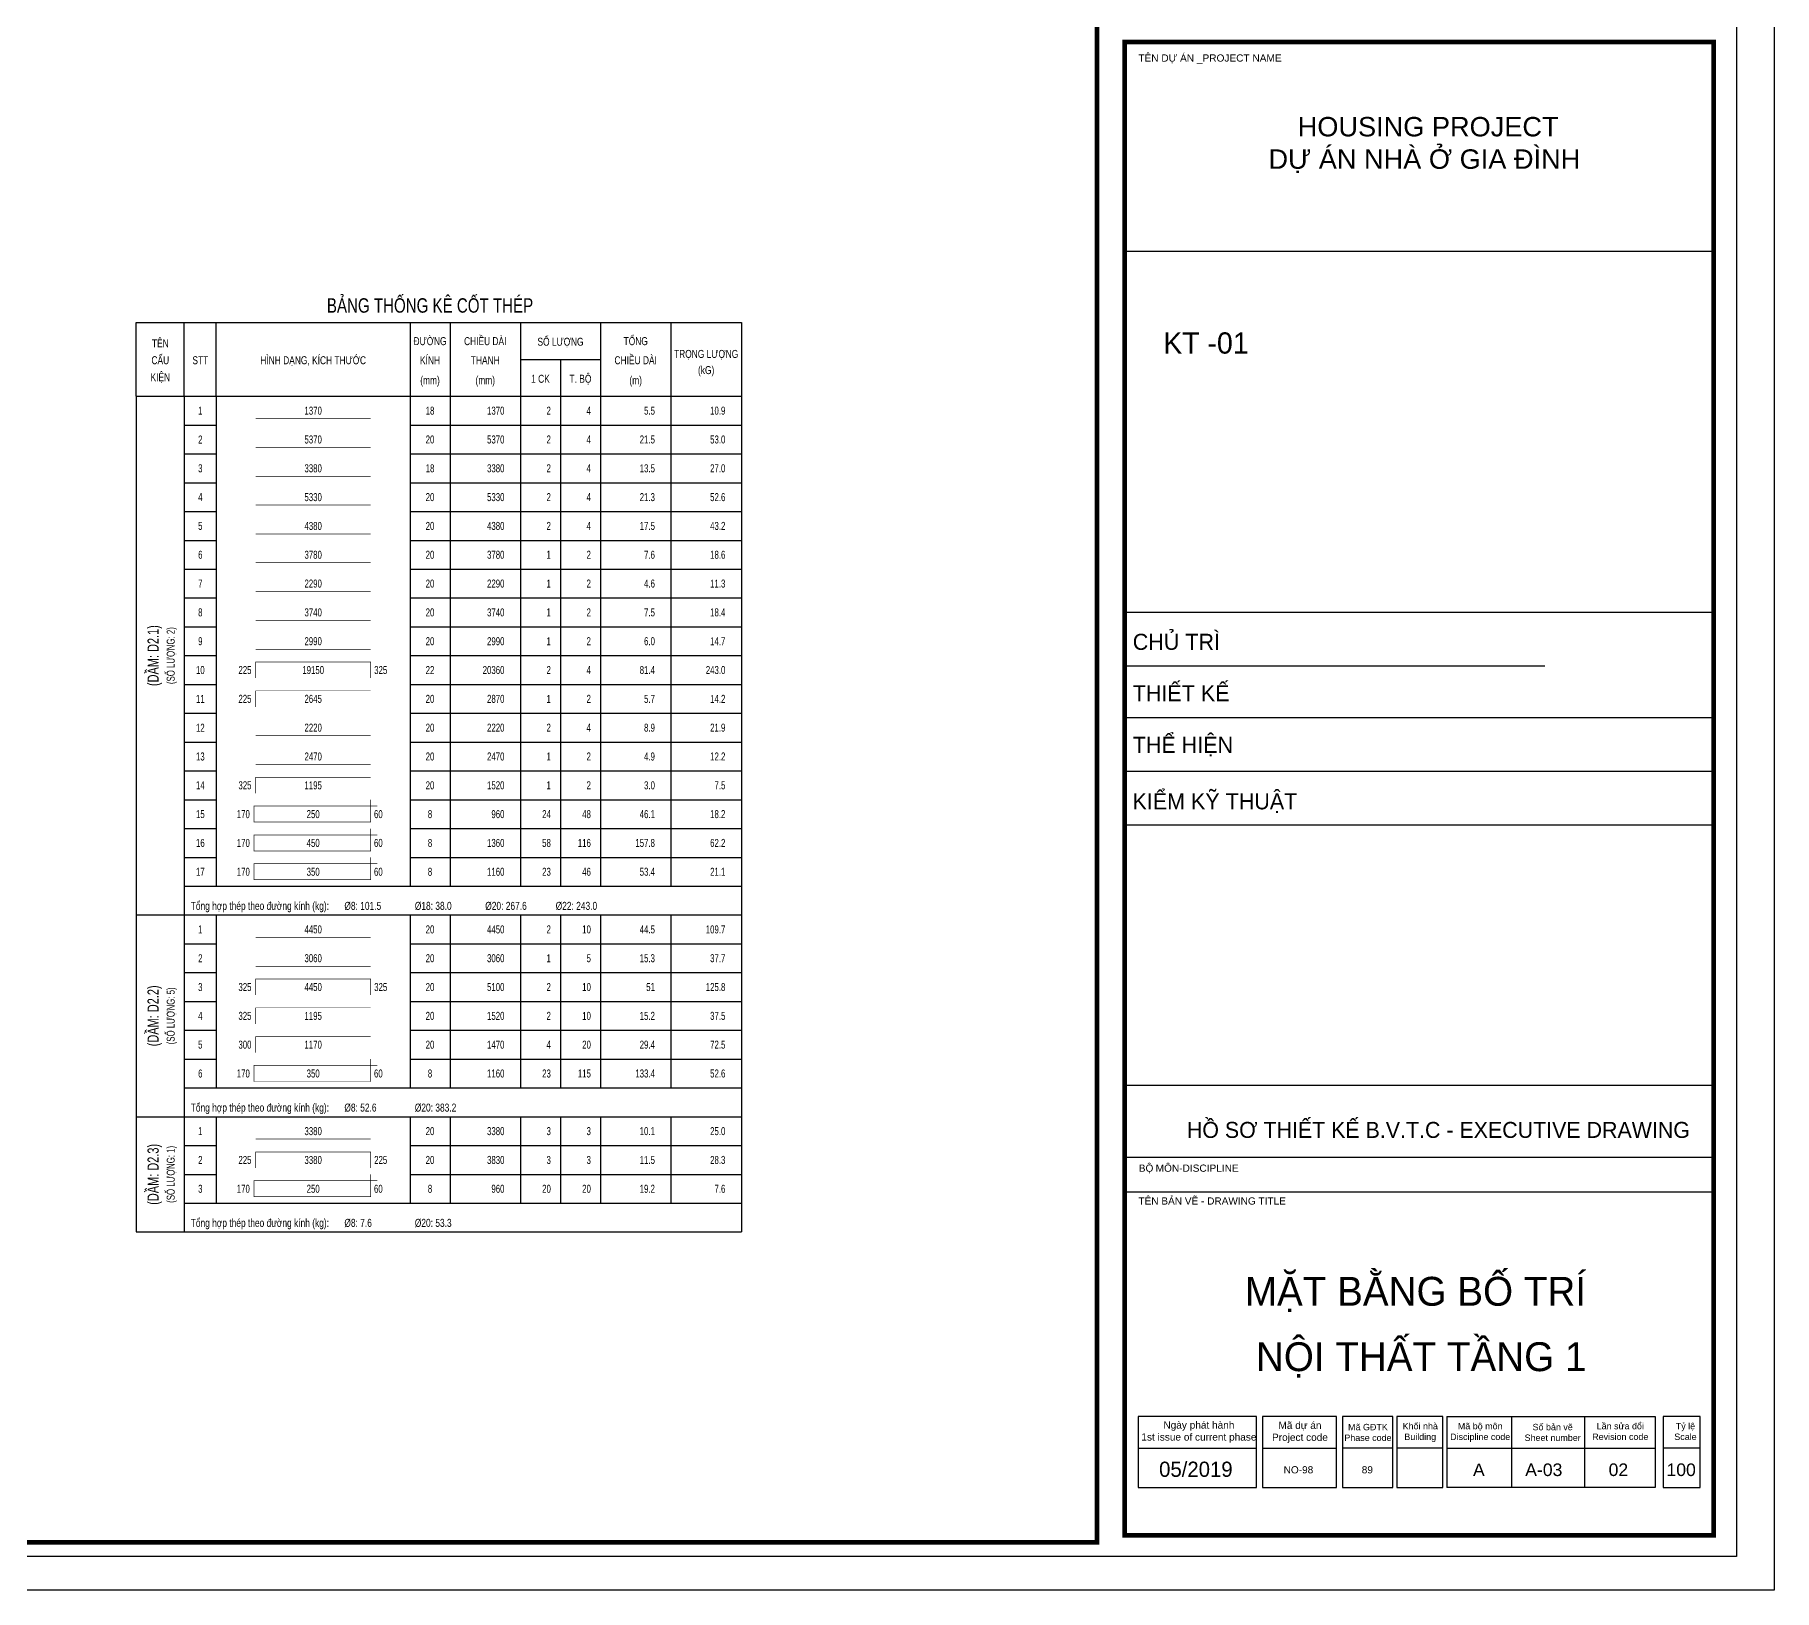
# Model space of a CAD drawing. Header units: inches. Extents: x 442278 to 842836, y -356313 to 59457.
# Drawn here: x 777336 to 785486, y -90581 to -83295 of the extents above; entities that cross this region are included whole.
import ezdxf
from ezdxf.enums import TextEntityAlignment as Align

# ---------------------------------------------------------------- set-up
doc = ezdxf.new("R2010")
doc.units = ezdxf.units.IN
doc.header["$LTSCALE"] = 250
doc.header["$MEASUREMENT"] = 0
for name, color, linetype in [('-KHAO-5000-TEXT', 7, 'Continuous'), ('3', 9, 'Continuous'), ('gsgsdfg', 31, 'Continuous'), ('khungbve', 7, 'Continuous'), ('LA.BT', 7, 'Continuous'), ('LA.DIM', 251, 'Continuous'), ('LA.TC', 3, 'Continuous'), ('LA.TEXT', 60, 'Continuous'), ('NETTHAY', 8, 'Continuous'), ('NTHAY', 8, 'Continuous'), ('t', 153, 'Continuous'), ('TEXT', 7, 'Continuous'), ('XDIT-MANH', 252, 'Continuous')]:
    doc.layers.add(name, color=color, linetype=linetype)
doc.styles.add('AVANTH', font='')
doc.styles.add('M1', font='')
doc.styles.add('S.BTEXT', font='arial.ttf', dxfattribs={"width": 0.75})
doc.styles.add('S.STEXT', font='arial.ttf', dxfattribs={"width": 0.7})
doc.styles.add('SWIS721', font='swiss.ttf')
doc.styles.add('VnAvantH', font='', dxfattribs={"width": 0.7})
doc.styles.add('XREF_ISO_A1_VER$0$SWIS721', font='swiss.ttf')
doc.styles.get('AVANTH').set_extended_font_data('.VnAvantH')
doc.styles.get('M1').set_extended_font_data('.VnAvantH')
doc.styles.get('VnAvantH').set_extended_font_data('.VnAvantH')

# ---------------------------------------------------------------- blocks, each defined once
blk = doc.blocks.new('KHUNG CHUAN SEICO')
at = {"layer": 'DEFPOINTS', "lineweight": -3, "ltscale": 2000}
blk.add_lwpolyline([(0, 397.16), (572.13, 397.16), (572.13, 0), (0, 0)], close=True, dxfattribs=at)
at = {"layer": 'gsgsdfg'}
blk.add_lwpolyline([(0, 397.16), (572.13, 397.16), (572.13, 0), (0, 0)], close=True, dxfattribs=at)
blk.add_lwpolyline([(0, 397.16), (572.13, 397.16), (572.13, 0), (0, 0)], close=True, dxfattribs=at)
at = {"layer": 'khungbve', "color": 7}
for p, q in [((465.32, 160.79), (562.18, 160.79)), ((465.32, 143.49), (562.18, 143.49)), ((465.32, 134.68), (562.18, 134.68)), ((465.32, 125.87), (562.18, 125.87)), ((465.32, 125.87), (562.18, 125.87)), ((465.32, 125.87), (562.18, 125.87))]:
    blk.add_line(p, q, dxfattribs=at)
at = {"layer": 'khungbve', "linetype": 'Continuous', "ltscale": 15}
blk.add_line((465.32, 151.98), (534.43, 151.98), dxfattribs=at)
at = {"layer": 'NETTHAY', "ltscale": 0.5}
for points, const_width in [([(26.26, 388.15), (460.75, 388.15), (460.75, 7.88), (26.26, 7.88), (26.26, 388.51)], 0.743), ([(465.32, 254.56), (562.18, 254.56), (562.18, 9.02), (465.32, 9.02), (465.32, 254.56)], 0.74)]:
    blk.add_lwpolyline(points, dxfattribs=dict(at, const_width=const_width))
at = {"layer": 'NTHAY', "lineweight": -3, "ltscale": 2000}
for p, q in [((562.18, 83.01), (465.32, 83.01)), ((465.32, 71.23), (562.18, 71.23)), ((562.18, 65.43), (465.32, 65.43)), ((518.31, 28.54), (518.31, 16.88)), ((528.91, 28.54), (528.91, 16.88)), ((540.91, 28.54), (540.91, 16.88)), ((467.54, 23.38), (487.01, 23.38)), ((487.99, 23.38), (500.13, 23.38)), ((509.43, 23.38), (501.12, 23.38)), ((517.65, 23.38), (510.09, 23.38)), ((518.31, 23.38), (552.56, 23.38)), ((559.96, 23.38), (553.87, 23.38))]:
    blk.add_line(p, q, dxfattribs=at)
for points in [[(24.06, 391.61), (565.91, 391.61), (565.91, 5.55), (24.06, 5.55)], [(562.18, 254.56), (465.32, 254.56), (465.32, 220.15), (562.18, 220.15)], [(487.01, 28.54), (467.54, 28.54), (467.54, 16.88), (487.01, 16.88)], [(500.13, 28.54), (487.99, 28.54), (487.99, 16.88), (500.13, 16.88)], [(501.12, 16.88), (509.43, 16.88), (509.43, 28.54), (501.12, 28.54)], [(510.09, 16.88), (517.65, 16.88), (517.65, 28.54), (510.09, 28.54)], [(553.87, 16.88), (559.96, 16.88), (559.96, 28.54), (553.87, 28.54)]]:
    blk.add_lwpolyline(points, close=True, dxfattribs=at)
blk.add_lwpolyline([(518.31, 28.54), (552.56, 28.54), (552.56, 16.88), (518.31, 16.88)], dxfattribs=at)
at = {"layer": '-KHAO-5000-TEXT', "linetype": 'Continuous', "ltscale": 15, "style": 'AVANTH', "oblique": 360}
for s, height, p in [('chñ tr×', 2.644, (466.64, 155.94)), ('THIÕT KÕ', 2.644, (466.64, 147.49)), ('thÓ hiÖn', 2.644, (466.64, 139)), ('KIÓM Kü THUËT', 2.6441, (466.59, 129.72))]:
    blk.add_text(s, height=height, rotation=360, dxfattribs=at).set_placement(p, align=Align.MIDDLE_LEFT)
at = {"layer": '3', "ltscale": 0.5, "style": 'VnAvantH'}
for tag, height, p in [('DRAWING1', 4.75, (514.01, 46.77)), ('DRAWING2', 4.75, (514.07, 36.02)), ('DATE', 2.5, (477.02, 18.64))]:
    blk.add_attdef(tag, text='', height=height, dxfattribs=at).set_placement(p, align=Align.CENTER)
at = {"layer": 't', "lineweight": -3}
for s, insert, char_height, width, attachment_point, style in [('{\\fArial|b0|i0|c0|p34;TÊN DỰ ÁN _PROJECT NAME}', (467.56, 252.53), 1.1889, 39.4464, 1, 'XREF_ISO_A1_VER$0$SWIS721'), ('{\\fArial|b0|i0|c0|p34; HOUSING PROJECT\\PDỰ ÁN NHÀ Ở GIA ĐÌNH}', (514.6, 242.24), 3.1952, 131.0539, 2, 'XREF_ISO_A1_VER$0$SWIS721'), ('{\\fArial|b0|i0|c0|p34;BỘ\\f.VnArial NarrowH|b0|i0|c0|p34; \\fArial|b0|i0|c0|p34;MÔN-DISCIPLINE}', (467.63, 69.99), 1.1889, 39.4464, 1, 'XREF_ISO_A1_VER$0$SWIS721'), ('{\\fArial|b0|i0|c0|p34;TÊN BẢN VẼ - DRAWING TITLE}', (467.58, 64.59), 1.1834, 31.9189, 1, 'XREF_ISO_A1_VER$0$SWIS721'), ('{\\fArial|b0|i0|c0|p34;Mã dự án\\PProject code}', (494.14, 25.95), 1.1834, 16.9056, 5, 'XREF_ISO_A1_VER$0$SWIS721'), ('{\\fArial|b0|i0|c0|p34;Mã G\\fArial|b0|i0|c238|p34;ĐTK\\PPh\\fArial|b0|i0|c0|p34;ase code}', (505.32, 25.94), 1.0519, 16.9056, 5, 'XREF_ISO_A1_VER$0$SWIS721'), ('{\\fArial|b0|i0|c0|p34;Khố\\fArial|b0|i0|c238|p34;i nh\\fArial|b0|i0|c0|p34;à\\fArial|b0|i0|c238|p34;\\PBuilding}', (513.92, 25.94), 1.0519, 16.9056, 5, 'XREF_ISO_A1_VER$0$SWIS721'), ('{\\fArial|b0|i0|c0|p34;Mã\\fArial|b0|i0|c238|p34; b\\fArial|b0|i0|c0|p34;ộ\\fArial|b0|i0|c238|p34; m\\fArial|b0|i0|c0|p34;ô\\fArial|b0|i0|c238|p34;n\\PD\\fArial|b0|i0|c0|p34;iscipline code}', (523.78, 25.94), 1.0519, 16.9056, 5, 'XREF_ISO_A1_VER$0$SWIS721'), ('{\\fArial|b0|i0|c0|p34;Số bản vẽ\\PSheet number}', (535.7, 25.94), 1.0519, 16.9056, 5, 'XREF_ISO_A1_VER$0$SWIS721'), ('{\\fArial|b0|i0|c0|p34;Lầ\\fArial|b0|i0|c238|p34;n s\\fArial|b0|i0|c0|p34;ử\\fArial|b0|i0|c238|p34;a đ\\fArial|b0|i0|c0|p34;ổi\\PRevision code}', (546.82, 26.1), 1.0519, 16.9056, 5, 'XREF_ISO_A1_VER$0$SWIS721'), ('{\\fArial|b0|i0|c0|p34;Tỷ lệ\\PScale}', (557.54, 26.1), 1.0519, 16.9056, 5, 'XREF_ISO_A1_VER$0$SWIS721'), ('{\\fArial|b0|i0|c0|p34;NO-98}', (493.89, 19.79), 1.1834, 16.9056, 5, 'XREF_ISO_A1_VER$0$SWIS721'), ('{\\fArial|b0|i0|c0|p34;89}', (505.22, 19.79), 1.1834, 16.9056, 5, 'XREF_ISO_A1_VER$0$SWIS721'), ('{\\fArial|b0|i0|c0|p34;A}', (523.56, 19.79), 2.0709, 16.9056, 5, 'SWIS721'), ('{\\fArial|b0|i0|c0|p34;A-03}', (534.24, 19.79), 2.0709, 16.9056, 5, 'SWIS721'), ('{\\fArial|b0|i0|c0|p34;02}', (546.51, 19.79), 2.0709, 16.9056, 5, 'SWIS721'), ('{\\fArial|b0|i0|c0|p34;100}', (556.83, 19.79), 2.0709, 16.9056, 5, 'SWIS721')]:
    blk.add_mtext(s, dxfattribs=dict(at, insert=insert, char_height=char_height, width=width, attachment_point=attachment_point, style=style))
at = {"layer": 't', "lineweight": -3, "insert": (477.52, 26), "char_height": 1.1834, "attachment_point": 5, "style": 'XREF_ISO_A1_VER$0$SWIS721'}
blk.add_mtext('Ngày phát hành\\P1st issue of current phase', dxfattribs=at)
at = {"layer": 'TEXT', "lineweight": -3, "style": 'M1'}
blk.add_text('hå s¬ thiÕt kÕ b.v.t.c - executive drawing', height=2.6298, dxfattribs=at).set_placement((475.54, 74.37))
blk = doc.blocks.new('TH.2')
at = {"layer": 'LA.TC', "const_width": 2}
blk.add_lwpolyline([(222.5, 20), (582.5, 20)], dxfattribs=at)
at = {"layer": 'LA.TEXT', "style": 'S.STEXT', "width": 0.7}
for tag, p in [('SH', (50, 45)), ('L2', (402.5, 45)), ('DK', (767.5, 45))]:
    blk.add_attdef(tag, text='', height=25, dxfattribs=at).set_placement(p, align=Align.MIDDLE)
for tag, p in [('DAI', (1000, 45)), ('SL1', (1145, 45)), ('SLA', (1270, 45)), ('DT', (1470, 45)), ('TL', (1690, 45))]:
    blk.add_attdef(tag, text='', height=25, dxfattribs=at).set_placement(p, align=Align.MIDDLE_RIGHT)
blk = doc.blocks.new('TH.9')
at = {"layer": 'LA.TC', "const_width": 2}
blk.add_lwpolyline([(582.5, 20), (582.5, 70), (222.5, 70), (222.5, 20)], dxfattribs=at)
at = {"layer": 'LA.TEXT', "style": 'S.STEXT', "width": 0.7}
for tag, p in [('SH', (50, 45)), ('L2', (402.5, 45)), ('DK', (767.5, 45))]:
    blk.add_attdef(tag, text='', height=25, dxfattribs=at).set_placement(p, align=Align.MIDDLE)
for tag, p in [('L1', (209.8, 45)), ('DAI', (1000, 45)), ('SL1', (1145, 45)), ('SLA', (1270, 45)), ('DT', (1470, 45)), ('TL', (1690, 45))]:
    blk.add_attdef(tag, text='', height=25, dxfattribs=at).set_placement(p, align=Align.MIDDLE_RIGHT)
blk.add_attdef('L3', text='', height=25, dxfattribs=at).set_placement((593.1, 45), align=Align.MIDDLE_LEFT)
blk = doc.blocks.new('TH.6')
at = {"layer": 'LA.TC', "const_width": 2}
blk.add_lwpolyline([(582.5, 70), (222.5, 70), (222.5, 20)], dxfattribs=at)
at = {"layer": 'LA.TEXT', "style": 'S.STEXT', "width": 0.7}
for tag, p in [('SH', (50, 45)), ('L2', (402.5, 45)), ('DK', (767.5, 45))]:
    blk.add_attdef(tag, text='', height=25, dxfattribs=at).set_placement(p, align=Align.MIDDLE)
for tag, p in [('L1', (209.8, 45)), ('DAI', (1000, 45)), ('SL1', (1145, 45)), ('SLA', (1270, 45)), ('DT', (1470, 45)), ('TL', (1690, 45))]:
    blk.add_attdef(tag, text='', height=25, dxfattribs=at).set_placement(p, align=Align.MIDDLE_RIGHT)
blk = doc.blocks.new('TH.14')
at = {"layer": 'LA.TC', "const_width": 2}
blk.add_lwpolyline([(582.5, 90), (582.5, 20), (217.5, 20), (217.5, 70), (602.5, 70)], dxfattribs=at)
at = {"layer": 'LA.TEXT', "style": 'S.STEXT', "width": 0.7}
for tag, p in [('SH', (50, 45)), ('L2', (402.5, 45)), ('DK', (767.5, 45))]:
    blk.add_attdef(tag, text='', height=25, dxfattribs=at).set_placement(p, align=Align.MIDDLE)
for tag, p in [('L1', (204.7, 45)), ('DAI', (1000, 45)), ('SL1', (1145, 45)), ('SLA', (1270, 45)), ('DT', (1470, 45)), ('TL', (1690, 45))]:
    blk.add_attdef(tag, text='', height=25, dxfattribs=at).set_placement(p, align=Align.MIDDLE_RIGHT)
blk.add_attdef('M', text='', height=25, dxfattribs=at).set_placement((592.5, 45), align=Align.MIDDLE_LEFT)

msp = doc.modelspace()

# ---------------------------------------------------------------- linework, layer by layer
at = {"layer": 'LA.BT'}
for p, q in [((777811.52, -84987.81), (777811.52, -84642.81)), ((777811.52, -84642.81), (780646.52, -84642.81)), ((778036.52, -84987.81), (778036.52, -84642.81)), ((778186.52, -84987.81), (778186.52, -84642.81)), ((779094.02, -84642.81), (779094.02, -84987.81)), ((779281.52, -84642.81), (779281.52, -84987.81)), ((779611.52, -84642.81), (779611.52, -84987.81)), ((779986.52, -84642.81), (779986.52, -84987.81)), ((780316.52, -84642.81), (780316.52, -84987.81)), ((780646.52, -84642.81), (780646.52, -84987.81)), ((779611.52, -84816.26), (779986.52, -84816.26)), ((779799.02, -84816.26), (779799.02, -84987.81)), ((777811.52, -84987.81), (780646.52, -84987.81)), ((777811.52, -84987.81), (777811.52, -88902.81)), ((778036.52, -84987.81), (778036.52, -88902.81)), ((778186.52, -84987.81), (778186.52, -87282.81)), ((779094.02, -84987.81), (779094.02, -87282.81)), ((779281.52, -84987.81), (779281.52, -87282.81)), ((779611.52, -84987.81), (779611.52, -87282.81)), ((779799.02, -84987.81), (779799.02, -87282.81)), ((779986.52, -84987.81), (779986.52, -87282.81)), ((780316.52, -84987.81), (780316.52, -87282.81)), ((780646.52, -84987.81), (780646.52, -88902.81)), ((778036.52, -85122.81), (778186.52, -85122.81)), ((779094.02, -85122.81), (780646.52, -85122.81)), ((778036.52, -85257.81), (778186.52, -85257.81)), ((779094.02, -85257.81), (780646.52, -85257.81)), ((778036.52, -85392.81), (778186.52, -85392.81)), ((779094.02, -85392.81), (780646.52, -85392.81)), ((778036.52, -85527.81), (778186.52, -85527.81)), ((779094.02, -85527.81), (780646.52, -85527.81)), ((778036.52, -85662.81), (778186.52, -85662.81)), ((779094.02, -85662.81), (780646.52, -85662.81)), ((778036.52, -85797.81), (778186.52, -85797.81)), ((779094.02, -85797.81), (780646.52, -85797.81)), ((778036.52, -85932.81), (778186.52, -85932.81)), ((779094.02, -85932.81), (780646.52, -85932.81)), ((778036.52, -86067.81), (778186.52, -86067.81)), ((779094.02, -86067.81), (780646.52, -86067.81)), ((778036.52, -86202.81), (778186.52, -86202.81)), ((779094.02, -86202.81), (780646.52, -86202.81)), ((778036.52, -86337.81), (778186.52, -86337.81)), ((779094.02, -86337.81), (780646.52, -86337.81)), ((778036.52, -86472.81), (778186.52, -86472.81)), ((779094.02, -86472.81), (780646.52, -86472.81)), ((778036.52, -86607.81), (778186.52, -86607.81)), ((779094.02, -86607.81), (780646.52, -86607.81)), ((778036.52, -86742.81), (778186.52, -86742.81)), ((779094.02, -86742.81), (780646.52, -86742.81)), ((778036.52, -86877.81), (778186.52, -86877.81)), ((779094.02, -86877.81), (780646.52, -86877.81)), ((778036.52, -87012.81), (778186.52, -87012.81)), ((779094.02, -87012.81), (780646.52, -87012.81)), ((778036.52, -87147.81), (778186.52, -87147.81)), ((779094.02, -87147.81), (780646.52, -87147.81)), ((778036.52, -87282.81), (780646.52, -87282.81)), ((777811.52, -87417.81), (780646.52, -87417.81)), ((778186.52, -87417.81), (778186.52, -88227.81)), ((779094.02, -87417.81), (779094.02, -88227.81)), ((779281.52, -87417.81), (779281.52, -88227.81)), ((779611.52, -87417.81), (779611.52, -88227.81)), ((779799.02, -87417.81), (779799.02, -88227.81)), ((779986.52, -87417.81), (779986.52, -88227.81)), ((780316.52, -87417.81), (780316.52, -88227.81)), ((778036.52, -87552.81), (778186.52, -87552.81)), ((779094.02, -87552.81), (780646.52, -87552.81)), ((778036.52, -87687.81), (778186.52, -87687.81)), ((779094.02, -87687.81), (780646.52, -87687.81)), ((778036.52, -87822.81), (778186.52, -87822.81)), ((779094.02, -87822.81), (780646.52, -87822.81)), ((778036.52, -87957.81), (778186.52, -87957.81)), ((779094.02, -87957.81), (780646.52, -87957.81)), ((778036.52, -88092.81), (778186.52, -88092.81)), ((779094.02, -88092.81), (780646.52, -88092.81)), ((778036.52, -88227.81), (780646.52, -88227.81)), ((777811.52, -88362.81), (780646.52, -88362.81)), ((778186.52, -88362.81), (778186.52, -88767.81)), ((779094.02, -88362.81), (779094.02, -88767.81)), ((779281.52, -88362.81), (779281.52, -88767.81)), ((779611.52, -88362.81), (779611.52, -88767.81)), ((779799.02, -88362.81), (779799.02, -88767.81)), ((779986.52, -88362.81), (779986.52, -88767.81)), ((780316.52, -88362.81), (780316.52, -88767.81)), ((778036.52, -88497.81), (778186.52, -88497.81)), ((779094.02, -88497.81), (780646.52, -88497.81)), ((778036.52, -88632.81), (778186.52, -88632.81)), ((779094.02, -88632.81), (780646.52, -88632.81)), ((778036.52, -88767.81), (780646.52, -88767.81)), ((777811.52, -88902.81), (780646.52, -88902.81))]:
    msp.add_line(p, q, dxfattribs=at)
at = {"layer": 'XDIT-MANH'}
for p, q in [((777811.52, -87417.81), (777826.52, -87417.81)), ((777811.52, -88362.81), (777826.52, -88362.81)), ((777811.52, -88902.81), (777826.52, -88902.81))]:
    msp.add_line(p, q, dxfattribs=at)

# ---------------------------------------------------------------- block references
at = {"layer": 'LA.DIM'}
ref = msp.add_blockref('KHUNG CHUAN SEICO', (769186.02, -90580.84), dxfattribs=dict(at, xscale=28.48944269395451, yscale=28.48944269378438, zscale=28.48944269370384))
ref.add_attrib('DRAWING1', 'mÆt b»ng bè trÝ ', dxfattribs={"layer": '3', "ltscale": 0.5, "height": 135.3249, "style": 'VnAvantH'}).set_placement((783830, -89248.32), align=Align.CENTER)
ref.add_attrib('DRAWING2', 'néi thÊt tÇng 1', dxfattribs={"layer": '3', "ltscale": 0.5, "height": 135.3249, "style": 'VnAvantH'}).set_placement((783831.66, -89554.67), align=Align.CENTER)
ref.add_attrib('DWNNO', 'kt -01', dxfattribs={"layer": '3', "ltscale": 0.5, "height": 99.713, "style": 'VnAvantH'}).set_placement((782823.1, -84788.21), align=Align.CENTER)
ref.add_attrib('DATE', '05/2019', dxfattribs={"layer": '3', "ltscale": 0.5, "height": 71.224, "style": 'VnAvantH'}).set_placement((782776.03, -90049.89), align=Align.CENTER)
at = {"layer": 'LA.TEXT', "xscale": 1.5, "yscale": 1.5, "zscale": 1.5}
for name, p, values in [('TH.2', (778036.52, -85122.81), {'L2': '1370', 'TL': '10.9', 'DT': '5.5', 'SLA': '4', 'SL1': '2', 'DAI': '1370', 'DK': '18', 'SH': '1'}), ('TH.2', (778036.52, -85257.81), {'L2': '5370', 'TL': '53.0', 'DT': '21.5', 'SLA': '4', 'SL1': '2', 'DAI': '5370', 'DK': '20', 'SH': '2'}), ('TH.2', (778036.52, -85392.81), {'L2': '3380', 'TL': '27.0', 'DT': '13.5', 'SLA': '4', 'SL1': '2', 'DAI': '3380', 'DK': '18', 'SH': '3'}), ('TH.2', (778036.52, -85527.81), {'L2': '5330', 'TL': '52.6', 'DT': '21.3', 'SLA': '4', 'SL1': '2', 'DAI': '5330', 'DK': '20', 'SH': '4'}), ('TH.2', (778036.52, -85662.81), {'L2': '4380', 'TL': '43.2', 'DT': '17.5', 'SLA': '4', 'SL1': '2', 'DAI': '4380', 'DK': '20', 'SH': '5'}), ('TH.2', (778036.52, -85797.81), {'L2': '3780', 'TL': '18.6', 'DT': '7.6', 'SLA': '2', 'SL1': '1', 'DAI': '3780', 'DK': '20', 'SH': '6'}), ('TH.2', (778036.52, -85932.81), {'L2': '2290', 'TL': '11.3', 'DT': '4.6', 'SLA': '2', 'SL1': '1', 'DAI': '2290', 'DK': '20', 'SH': '7'}), ('TH.2', (778036.52, -86067.81), {'L2': '3740', 'TL': '18.4', 'DT': '7.5', 'SLA': '2', 'SL1': '1', 'DAI': '3740', 'DK': '20', 'SH': '8'}), ('TH.2', (778036.52, -86202.81), {'L2': '2990', 'TL': '14.7', 'DT': '6.0', 'SLA': '2', 'SL1': '1', 'DAI': '2990', 'DK': '20', 'SH': '9'}), ('TH.9', (778036.52, -86337.81), {'SH': '10', 'L1': '225', 'L2': '19150', 'L3': '325', 'DK': '22', 'DAI': '20360', 'SL1': '2', 'SLA': '4', 'DT': '81.4', 'TL': '243.0'}), ('TH.6', (778036.52, -86472.81), {'L1': '225', 'L2': '2645', 'SH': '11', 'DAI': '2870', 'DK': '20', 'SL1': '1', 'SLA': '2', 'TL': '14.2', 'DT': '5.7'}), ('TH.2', (778036.52, -86607.81), {'L2': '2220', 'TL': '21.9', 'DT': '8.9', 'SLA': '4', 'SL1': '2', 'DAI': '2220', 'DK': '20', 'SH': '12'}), ('TH.2', (778036.52, -86742.81), {'L2': '2470', 'TL': '12.2', 'DT': '4.9', 'SLA': '2', 'SL1': '1', 'DAI': '2470', 'DK': '20', 'SH': '13'}), ('TH.6', (778036.52, -86877.81), {'L1': '325', 'L2': '1195', 'SH': '14', 'DAI': '1520', 'DK': '20', 'SL1': '1', 'SLA': '2', 'TL': '7.5', 'DT': '3.0'}), ('TH.14', (778036.52, -87012.81), {'TL': '18.2', 'DT': '46.1', 'SLA': '48', 'SL1': '24', 'DAI': '960', 'DK': '8', 'M': '60', 'L2': '250', 'L1': '170', 'SH': '15'}), ('TH.14', (778036.52, -87147.81), {'TL': '62.2', 'DT': '157.8', 'SLA': '116', 'SL1': '58', 'DAI': '1360', 'DK': '8', 'M': '60', 'L2': '450', 'L1': '170', 'SH': '16'}), ('TH.14', (778036.52, -87282.81), {'TL': '21.1', 'DT': '53.4', 'SLA': '46', 'SL1': '23', 'DAI': '1160', 'DK': '8', 'M': '60', 'L2': '350', 'L1': '170', 'SH': '17'}), ('TH.2', (778036.52, -87552.81), {'L2': '4450', 'TL': '109.7', 'DT': '44.5', 'SLA': '10', 'SL1': '2', 'DAI': '4450', 'DK': '20', 'SH': '1'}), ('TH.2', (778036.52, -87687.81), {'L2': '3060', 'TL': '37.7', 'DT': '15.3', 'SLA': '5', 'SL1': '1', 'DAI': '3060', 'DK': '20', 'SH': '2'}), ('TH.9', (778036.52, -87822.81), {'SH': '3', 'L1': '325', 'L2': '4450', 'L3': '325', 'DK': '20', 'DAI': '5100', 'SL1': '2', 'SLA': '10', 'DT': '51', 'TL': '125.8'}), ('TH.6', (778036.52, -87957.81), {'L1': '325', 'L2': '1195', 'SH': '4', 'DAI': '1520', 'DK': '20', 'SL1': '2', 'SLA': '10', 'TL': '37.5', 'DT': '15.2'}), ('TH.6', (778036.52, -88092.81), {'L1': '300', 'L2': '1170', 'SH': '5', 'DAI': '1470', 'DK': '20', 'SL1': '4', 'SLA': '20', 'TL': '72.5', 'DT': '29.4'}), ('TH.14', (778036.52, -88227.81), {'TL': '52.6', 'DT': '133.4', 'SLA': '115', 'SL1': '23', 'DAI': '1160', 'DK': '8', 'M': '60', 'L2': '350', 'L1': '170', 'SH': '6'}), ('TH.2', (778036.52, -88497.81), {'L2': '3380', 'TL': '25.0', 'DT': '10.1', 'SLA': '3', 'SL1': '3', 'DAI': '3380', 'DK': '20', 'SH': '1'}), ('TH.9', (778036.52, -88632.81), {'SH': '2', 'L1': '225', 'L2': '3380', 'L3': '225', 'DK': '20', 'DAI': '3830', 'SL1': '3', 'SLA': '3', 'DT': '11.5', 'TL': '28.3'}), ('TH.14', (778036.52, -88767.81), {'TL': '7.6', 'DT': '19.2', 'SLA': '20', 'SL1': '20', 'DAI': '960', 'DK': '8', 'M': '60', 'L2': '250', 'L1': '170', 'SH': '3'})]:
    msp.add_blockref(name, p, dxfattribs=at).add_auto_attribs(values)

# ---------------------------------------------------------------- texts
at = {"layer": 'LA.TEXT', "style": 'S.BTEXT', "width": 0.75}
msp.add_text('BẢNG THỐNG KÊ CỐT THÉP', height=67.5, dxfattribs=at).set_placement((779187.83, -84552.81), align=Align.MIDDLE)
for s, p in [('TÊN', (777924.02, -84758.68)), ('ĐƯỜNG', (779187.77, -84748.4)), ('CHIỀU DÀI', (779446.52, -84748.4)), ('SỐ LƯỢNG', (779799.02, -84751.17)), ('TỔNG', (780151.52, -84748.4)), ('CẤU', (777924.02, -84837.73)), ('STT', (778111.52, -84837.9)), ('HÌNH DẠNG, KÍCH THƯỚC', (778640.27, -84837.9)), ('KÍNH', (779187.77, -84837.9)), ('THANH', (779446.52, -84837.9)), ('CHIỀU DÀI', (780151.52, -84837.9)), ('TRỌNG LƯỢNG', (780481.52, -84808.28)), ('KIỆN', (777924.02, -84917.31)), ('(mm)', (779187.77, -84931.47)), ('(mm)', (779446.52, -84931.47)), ('1 CK', (779705.27, -84924.63)), ('T. BỘ', (779892.77, -84924.63)), ('(m)', (780151.52, -84931.47)), ('(kG)', (780481.52, -84883.98))]:
    msp.add_text(s, height=37.5, dxfattribs=at).set_placement(p, align=Align.CENTER)
at = {"layer": 'LA.TEXT', "style": 'S.STEXT', "width": 0.7}
for s, p in [('(DẦM: D2.1)', (777916.52, -86202.81)), ('(DẦM: D2.2)', (777916.52, -87890.31)), ('(DẦM: D2.3)', (777916.52, -88632.81))]:
    msp.add_text(s, height=52.5, rotation=90, dxfattribs=at).set_placement(p, align=Align.CENTER)
at = {"layer": 'LA.TEXT', "color": 7, "style": 'S.STEXT', "width": 0.7}
for s, p in [('(SỐ LƯỢNG: 2)', (777991.52, -86202.81)), ('(SỐ LƯỢNG: 5)', (777991.52, -87890.31)), ('(SỐ LƯỢNG: 1)', (777991.52, -88632.81))]:
    msp.add_text(s, height=37.5, rotation=90, dxfattribs=at).set_placement(p, align=Align.CENTER)
at = {"layer": 'LA.TEXT', "style": 'S.STEXT', "width": 0.75}
for s, p in [('Tổng hợp thép theo đường kính (kg):', (778066.52, -87393.81)), ('%%c8: 101.5', (778786.52, -87393.81)), ('%%c18: 38.0', (779116.52, -87393.81)), ('%%c20: 267.6', (779446.52, -87393.81)), ('%%c22: 243.0', (779776.52, -87393.81)), ('Tổng hợp thép theo đường kính (kg):', (778066.52, -88338.81)), ('%%c8: 52.6', (778786.52, -88338.81)), ('%%c20: 383.2', (779116.52, -88338.81)), ('Tổng hợp thép theo đường kính (kg):', (778066.52, -88878.81)), ('%%c8: 7.6', (778786.52, -88878.81)), ('%%c20: 53.3', (779116.52, -88878.81))]:
    msp.add_text(s, height=37.5, dxfattribs=at).set_placement(p)

doc.saveas('drawing.dxf')
